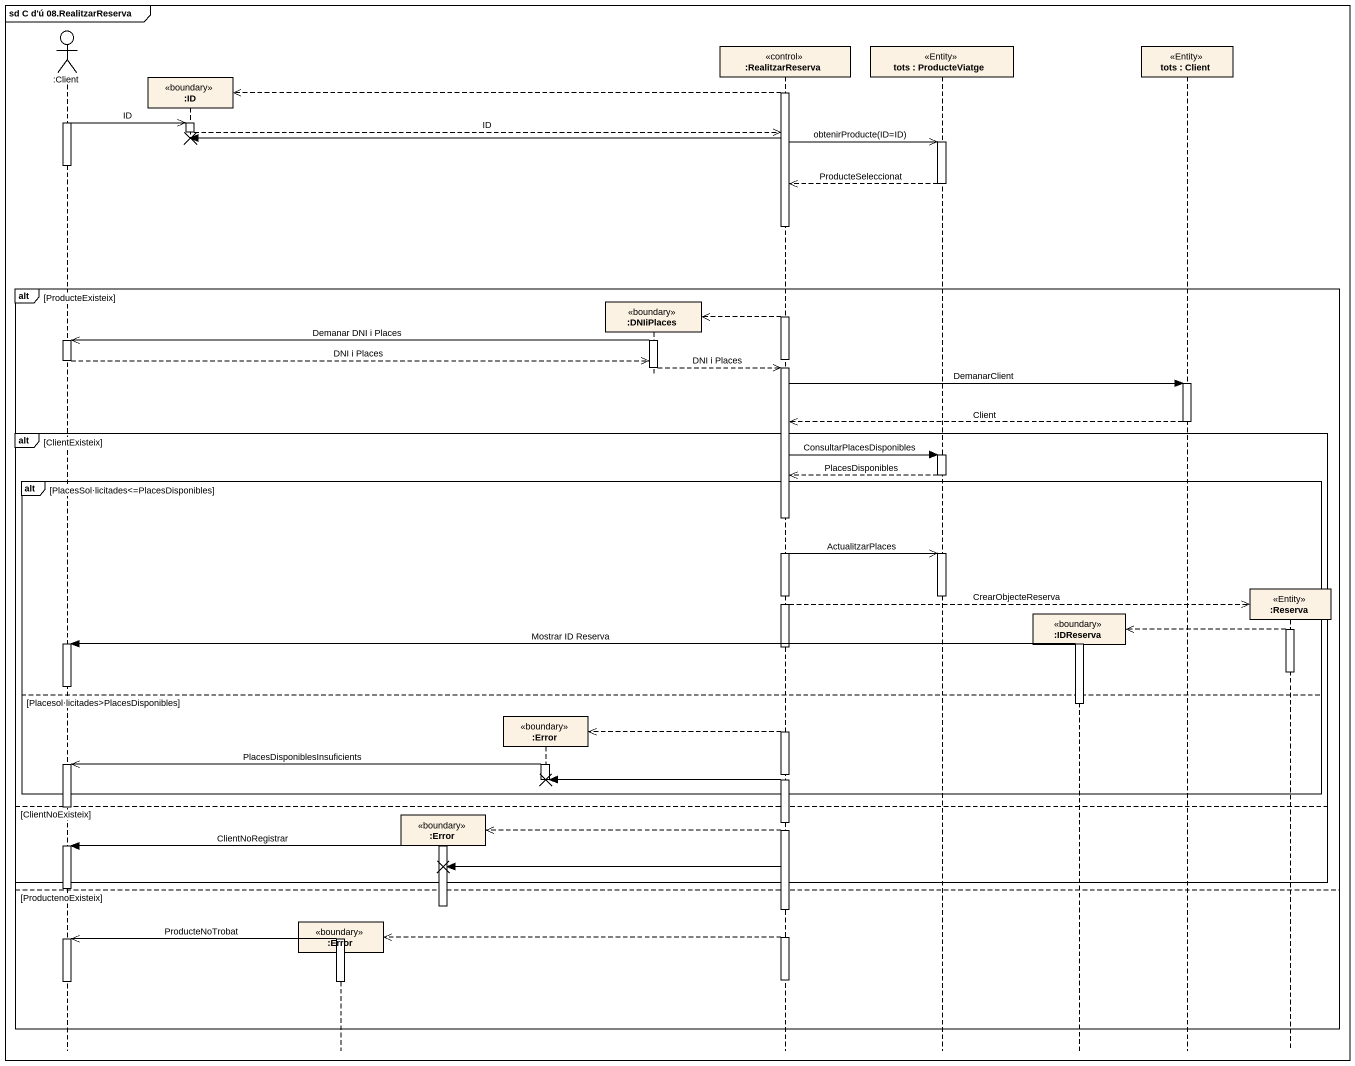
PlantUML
@startuml
mainframe sd C d'ú 08.RealitzarReserva
hide footbox
actor ":Client" as Client
participant ":ID" as ID <<boundary>>
participant ":Error" as Error <<boundary>>
participant ":Error" as Error_2 <<boundary>>
participant ":Error" as Error_3 <<boundary>>
participant ":DNIiPlaces" as DNIiPlaces <<boundary>>
participant ":RealitzarReserva" as RealitzarReserva <<control>>
participant "tots : ProducteViatge" as tots <<Entity>>
participant ":IDReserva" as IDReserva <<boundary>>
participant "tots : Client" as tots_2 <<Entity>>
participant ":Reserva" as Reserva <<Entity>>

activate RealitzarReserva
RealitzarReserva -->> ID **
activate Client
Client ->> ID : ID
activate ID
ID -->> RealitzarReserva : ID
deactivate ID
RealitzarReserva -> ID !!
RealitzarReserva ->> tots : obtenirProducte(ID=ID)
activate tots
deactivate Client
tots -->> RealitzarReserva : ProducteSeleccionat
deactivate tots
alt ProducteExisteix
  RealitzarReserva -->> DNIiPlaces **
  activate DNIiPlaces
  DNIiPlaces ->> Client : Demanar DNI i Places
  activate Client
  deactivate RealitzarReserva
  Client -->> DNIiPlaces : DNI i Places
  deactivate Client
  DNIiPlaces -->> RealitzarReserva : DNI i Places
  deactivate DNIiPlaces
  activate RealitzarReserva
  RealitzarReserva -> tots_2 : DemanarClient
  activate tots_2
  tots_2 -->> RealitzarReserva : Client
  deactivate tots_2
  alt ClientExisteix
    RealitzarReserva -> tots : ConsultarPlacesDisponibles
    activate tots
    tots -->> RealitzarReserva : PlacesDisponibles
    deactivate tots
    alt PlacesSol·licitades<=PlacesDisponibles
      RealitzarReserva ->> tots : ActualitzarPlaces
      activate tots
      deactivate tots
      RealitzarReserva -->> Reserva ** : CrearObjecteReserva
      activate Reserva
      Reserva -->> IDReserva **
      activate IDReserva
      IDReserva -> Client : Mostrar ID Reserva
      activate Client
      deactivate Reserva
      deactivate Client
    else Placesol·licitades>PlacesDisponibles
      deactivate IDReserva
      RealitzarReserva -->> Error_3 **
      activate Error_3
      Error_3 ->> Client : PlacesDisponiblesInsuficients
      activate Client
      RealitzarReserva -> Error_3 !!
      deactivate Error_3
    end
  else ClientNoExisteix
    deactivate Client
    RealitzarReserva -->> Error_2 **
    activate Error_2
    Error_2 -> Client : ClientNoRegistrar
    activate Client
    RealitzarReserva -> Error_2 !!
  end
  deactivate Client
else ProductenoExisteix
  deactivate Error_2
  RealitzarReserva -->> Error **
  activate Error
  Error ->> Client : ProducteNoTrobat
  activate Client
  deactivate RealitzarReserva
  deactivate Client
  deactivate Error
end
@enduml
